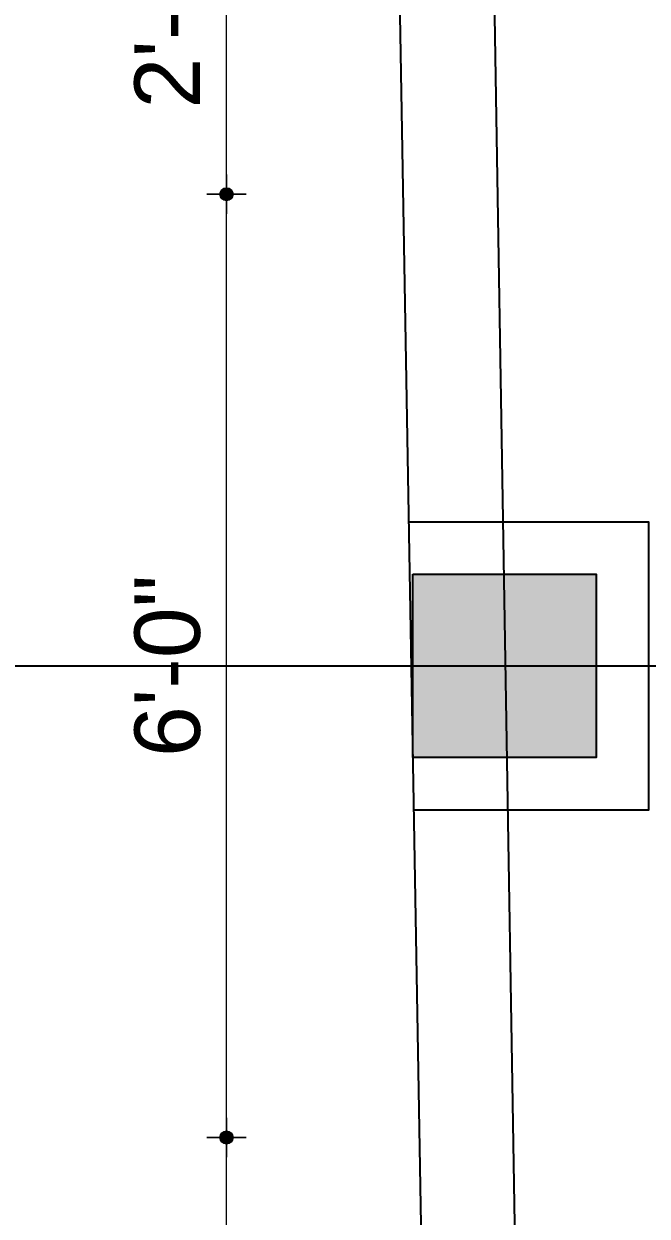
# Model space of a CAD drawing. Header units: inches. Extents: x -4597 to 93300, y -11124 to 5932.
# Drawn here: x -107.6 to -60, y -9151 to -9060 of the extents above; entities that cross this region are included whole.
import ezdxf

# ---------------------------------------------------------------- set-up
doc = ezdxf.new("R2010")
doc.units = ezdxf.units.IN
doc.header["$LTSCALE"] = 0.5
doc.header["$MEASUREMENT"] = 0
doc.header["$PDMODE"] = 66
doc.layers.add('hatch', color=9, linetype='Continuous', lineweight=0)
doc.layers.add('Toilet', color=7, linetype='Continuous', lineweight=25)
doc.styles.get("Standard").update_dxf_attribs({"font": 'arial.ttf'})
doc.dimstyles.new('S8', dxfattribs={"dimtxt": 5, "dimasz": 1, "dimexe": 6, "dimexo": 18, "dimgap": 1.9375, "dimtad": 1, "dimdec": 0, "dimzin": 3, "dimdsep": 46, "dimlunit": 4, "dimtxsty": 'Standard', "dimblk": 'dot 2', "dimcen": 12, "dimse1": 1, "dimse2": 1, "dimclrd": 1, "dimclre": 1, "dimclrt": 256, "dimadec": 0, "dimazin": 0, "dimtfac": 0.75, "dimtdec": 0, "dimtix": 1, "dimtmove": 1, "dimatfit": 3, "dimldrblk": 'DOT', "dimfxl": 1, "dimtolj": 1, "dimtzin": 0, "dimlwd": 9, "dimlwe": 9, "dimarcsym": 0})

# ---------------------------------------------------------------- blocks, each defined once
blk = doc.blocks.new('dot1')
at = {"layer": 'hatch'}
h = blk.add_hatch(color=256, dxfattribs=at)
edge = h.paths.add_edge_path()
edge.add_arc((0, 0), 1, 0, 360)
for p, q in [((0, 3), (0, -3)), ((3, 0), (-3, 0))]:
    blk.add_line(p, q, dxfattribs=at)
blk.add_circle((0, 0), 1, dxfattribs=at)
blk = doc.blocks.new('dot 2')
at = {"layer": 'hatch', "xscale": 0.5, "yscale": 0.5, "zscale": 0.5}
blk.add_blockref('dot1', (0, 0), dxfattribs=at)
blk = doc.blocks.new('*D491')
at = {"layer": 'Defpoints', "color": 0, "transparency": 16777216}
for p in [(-92.111, -9144.965), (-70.244, -9144.965), (-76.24, -9211.965)]:
    blk.add_point(p, dxfattribs=at)
at = {"layer": 'Toilet', "color": 1, "lineweight": 9, "transparency": 16777216}
blk.add_line((-92.111, -9210.965), (-92.111, -9145.965), dxfattribs=at)
for p, rotation in [((-92.111, -9144.965), 90), ((-92.111, -9211.965), 270)]:
    blk.add_blockref('dot 2', p, dxfattribs=dict(at, rotation=rotation))
at = {"layer": 'Toilet', "transparency": 16777216, "insert": (-96.591, -9178.465), "char_height": 5, "attachment_point": 5, "rotation": 90}
blk.add_mtext('\\A1;5\'-7"', dxfattribs=at)
blk = doc.blocks.new('_Dot')
at = {"color": 0, "linetype": 'ByBlock', "lineweight": -2}
blk.add_line((-0.5, 0), (-1, 0), dxfattribs=at)
at = {"color": 0, "linetype": 'ByBlock', "const_width": 0.5}
blk.add_lwpolyline([(-0.25, 0, 1), (0.25, 0, 1)], format="xyb", close=True, dxfattribs=at)
blk = doc.blocks.new('*D492')
at = {"layer": 'Defpoints', "color": 0, "transparency": 16777216}
for p in [(-92.111, -9072.965), (-78.64, -9072.965), (-70.244, -9144.965)]:
    blk.add_point(p, dxfattribs=at)
at = {"layer": 'Toilet', "color": 1, "lineweight": 9, "transparency": 16777216}
blk.add_line((-92.111, -9143.965), (-92.111, -9073.965), dxfattribs=at)
for p, rotation in [((-92.111, -9072.965), 90), ((-92.111, -9144.965), 270)]:
    blk.add_blockref('dot 2', p, dxfattribs=dict(at, rotation=rotation))
at = {"layer": 'Toilet', "transparency": 16777216, "insert": (-96.601, -9108.965), "char_height": 5, "attachment_point": 5, "rotation": 90}
blk.add_mtext('\\A1;6\'-0"', dxfattribs=at)
blk = doc.blocks.new('*D493')
at = {"layer": 'Defpoints', "color": 0, "transparency": 16777216}
for p in [(-92.111, -9045.965), (-79.106, -9045.965), (-78.64, -9072.965)]:
    blk.add_point(p, dxfattribs=at)
at = {"layer": 'Toilet', "color": 1, "lineweight": 9, "transparency": 16777216}
blk.add_line((-92.111, -9071.965), (-92.111, -9046.965), dxfattribs=at)
for p, rotation in [((-92.111, -9045.965), 90), ((-92.111, -9072.965), 270)]:
    blk.add_blockref('dot 2', p, dxfattribs=dict(at, rotation=rotation))
at = {"layer": 'Toilet', "transparency": 16777216, "insert": (-96.603, -9059.465), "char_height": 5, "attachment_point": 5, "rotation": 90}
blk.add_mtext('\\A1;2\'-3"', dxfattribs=at)

msp = doc.modelspace()

# ---------------------------------------------------------------- hatches: boundary and pattern name
at = {"layer": 'Toilet'}
msp.add_hatch(color=1, dxfattribs=at).paths.add_polyline_path([(-63.898, -9101.965), (-77.898, -9101.965), (-77.898, -9115.965), (-63.898, -9115.965)])

# ---------------------------------------------------------------- linework, layer by layer
msp.add_line((-73.243, -8964.497), (-63.468, -9552.712))
for p, q in [((-80.142, -8985.965), (-72.912, -9404.709)), ((-131.461, -9108.965), (297.889, -9108.965))]:
    msp.add_line(p, q, dxfattribs=at)
msp.add_lwpolyline([(-78.209, -9097.965), (-59.898, -9097.965), (-59.898, -9119.965), (-77.829, -9119.965)], dxfattribs=at)
msp.add_lwpolyline([(-77.898, -9101.965), (-63.898, -9101.965), (-63.898, -9115.965), (-77.898, -9115.965)], close=True, dxfattribs=at)
msp.add_lwpolyline([(-77.898, -9101.965), (-63.898, -9101.965), (-63.898, -9115.965), (-77.898, -9115.965)], close=True, dxfattribs=at)

# ---------------------------------------------------------------- dimensions: what is measured, and where the dimension line sits
for base, p1, p2, picture, middle in [((-92.111, -9045.965), (-78.64, -9072.965), (-79.106, -9045.965), '*D493', (-96.603, -9059.465)), ((-92.111, -9072.965), (-70.244, -9144.965), (-78.64, -9072.965), '*D492', (-96.601, -9108.965)), ((-92.111, -9144.965), (-76.24, -9211.965), (-70.244, -9144.965), '*D491', (-96.591, -9178.465))]:
    dim = msp.add_linear_dim(base=base, p1=p1, p2=p2, angle=270, dimstyle='S8', override={"dimfxl": 2, "dimfxlon": 1, "dimarcsym": 1}, dxfattribs=at)
    dim.commit()
    dim.dimension.update_dxf_attribs({"geometry": picture, "text_midpoint": middle})

doc.saveas('drawing.dxf')
